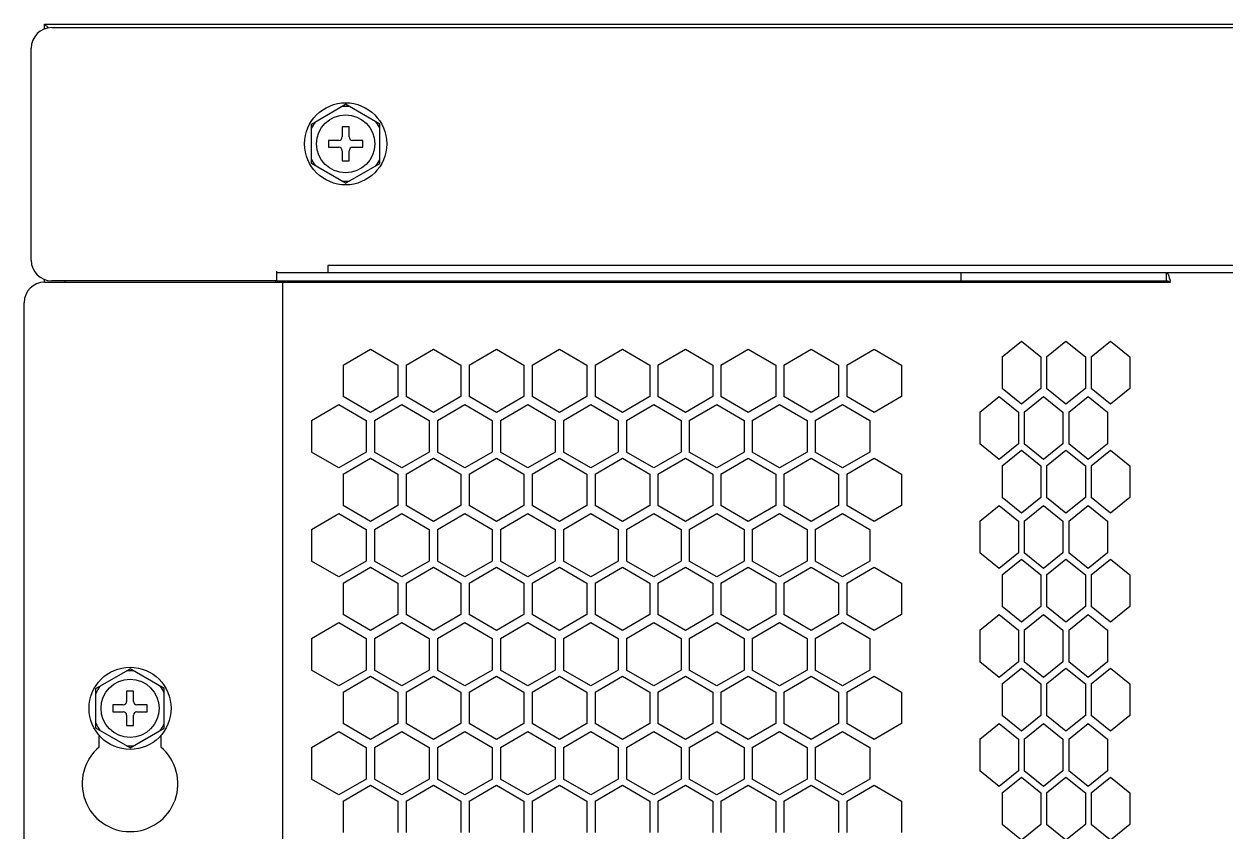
# Model space of a CAD drawing. Header units: millimetres. Extents: x 55614 to 110757, y -66981 to -47484.
# Drawn here: x 88892.4 to 89068, y -55844.3 to -55726.2 of the extents above; entities that cross this region are included whole.
import ezdxf

# ---------------------------------------------------------------- set-up
doc = ezdxf.new("R2010")
doc.units = ezdxf.units.MM
for name, color, linetype in [('2401-00336-S-M6-12HWM_0', 7, 'Continuous'), ('4209-0510_0', 7, 'Continuous'), ('4215-0412-2_0', 7, 'Continuous'), ('YT-50-01_AF0_1_0', 7, 'Continuous'), ('YT-50-01_AF0_2_0', 7, 'Continuous')]:
    doc.layers.add(name, color=color, linetype=linetype)
doc.layers.add('THICK', color=7, linetype='Continuous', lineweight=0)

# ---------------------------------------------------------------- blocks, each defined once
blk = doc.blocks.new('2-1725')
at = {"layer": '2401-00336-S-M6-12HWM_0', "color": 7, "linetype": 'Continuous'}
for p, q in [((-17922.13, -71605.56), (-17917.13, -71602.67)), ((-17912.13, -71605.56), (-17917.13, -71602.67)), ((-17922.13, -71611.33), (-17922.13, -71605.56)), ((-17917.63, -71605.95), (-17917.63, -71607.45)), ((-17916.63, -71605.95), (-17917.63, -71605.95)), ((-17916.63, -71607.45), (-17916.63, -71605.95)), ((-17912.13, -71611.33), (-17912.13, -71605.56)), ((-17919.63, -71607.95), (-17919.63, -71608.95)), ((-17918.13, -71607.95), (-17919.63, -71607.95)), ((-17914.63, -71607.95), (-17916.13, -71607.95)), ((-17914.63, -71608.95), (-17914.63, -71607.95)), ((-17919.63, -71608.95), (-17918.13, -71608.95)), ((-17917.63, -71609.45), (-17917.63, -71610.95)), ((-17916.63, -71610.95), (-17916.63, -71609.45)), ((-17916.13, -71608.95), (-17914.63, -71608.95)), ((-17917.13, -71614.22), (-17922.13, -71611.33)), ((-17917.63, -71610.95), (-17916.63, -71610.95)), ((-17917.13, -71614.22), (-17912.13, -71611.33)), ((-17953.63, -71688.06), (-17948.63, -71685.17)), ((-17943.63, -71688.06), (-17948.63, -71685.17)), ((-17953.63, -71693.83), (-17953.63, -71688.06)), ((-17949.13, -71688.45), (-17949.13, -71689.95)), ((-17948.13, -71688.45), (-17949.13, -71688.45)), ((-17948.13, -71689.95), (-17948.13, -71688.45)), ((-17943.63, -71693.83), (-17943.63, -71688.06)), ((-17951.13, -71690.45), (-17951.13, -71691.45)), ((-17949.63, -71690.45), (-17951.13, -71690.45)), ((-17946.13, -71690.45), (-17947.63, -71690.45)), ((-17946.13, -71691.45), (-17946.13, -71690.45)), ((-17951.13, -71691.45), (-17949.63, -71691.45)), ((-17949.13, -71691.95), (-17949.13, -71693.45)), ((-17948.13, -71693.45), (-17948.13, -71691.95)), ((-17947.63, -71691.45), (-17946.13, -71691.45)), ((-17948.63, -71696.72), (-17953.63, -71693.83)), ((-17949.13, -71693.45), (-17948.13, -71693.45)), ((-17948.63, -71696.72), (-17943.63, -71693.83))]:
    blk.add_line(p, q, dxfattribs=at)
for centre, radius in [((-17917.13, -71608.45), 6), ((-17917.13, -71608.45), 4.25), ((-17948.63, -71690.95), 6), ((-17948.63, -71690.95), 4.25)]:
    blk.add_circle(centre, radius, dxfattribs=at)
for centre, radius, start, end in [((-17917.13, -71608.45), 5.47, 84.0076, 95.9924), ((-17917.13, -71608.45), 5.47, 144.0076, 155.9924), ((-17917.13, -71608.45), 5.47, 24.0076, 35.9924), ((-17918.13, -71607.45), 0.5, 270, 0), ((-17916.13, -71607.45), 0.5, 180, 270), ((-17918.13, -71609.45), 0.5, 0, 90), ((-17916.13, -71609.45), 0.5, 90, 180), ((-17917.13, -71608.45), 5.47, 204.0076, 215.9924), ((-17917.13, -71608.45), 5.47, 324.0076, 335.9924), ((-17917.13, -71608.45), 5.47, 264.0076, 275.9924), ((-17948.63, -71690.95), 5.47, 84.0076, 95.9924), ((-17948.63, -71690.95), 5.47, 144.0076, 155.9924), ((-17948.63, -71690.95), 5.47, 24.0076, 35.9924), ((-17949.63, -71689.95), 0.5, 270, 0), ((-17947.63, -71689.95), 0.5, 180, 270), ((-17949.63, -71691.95), 0.5, 0, 90), ((-17947.63, -71691.95), 0.5, 90, 180), ((-17948.63, -71690.95), 5.47, 204.0076, 215.9924), ((-17948.63, -71690.95), 5.47, 324.0076, 335.9924), ((-17948.63, -71690.95), 5.47, 264.0076, 275.9924)]:
    blk.add_arc(centre, radius, start, end, dxfattribs=at)
at = {"layer": '4209-0510_0', "color": 7, "linetype": 'Continuous'}
for p, q in [((-17919.73, -71626.23), (-17919.73, -71627.27)), ((-17313.73, -71626.23), (-17919.73, -71626.23)), ((-17919.73, -71628.47), (-17919.73, -71628.67))]:
    blk.add_line(p, q, dxfattribs=at)
at = {"layer": '4215-0412-2_0', "color": 7, "linetype": 'Continuous'}
for p, q in [((-17960.08, -71591.47), (-17272.28, -71591.47)), ((-17963.08, -71625.47), (-17963.08, -71594.47)), ((-17927.18, -71628.47), (-17927.18, -71627.07)), ((-17927.18, -71627.27), (-17305.18, -71627.27)), ((-17827.18, -71628.47), (-17827.18, -71627.27)), ((-17797.18, -71628.47), (-17797.18, -71627.27)), ((-17961.12, -71628.67), (-17796.6, -71628.67)), ((-17927.18, -71628.47), (-17960.08, -71628.47)), ((-17927.18, -71628.47), (-17797.18, -71628.47)), ((-17926.32, -72057.27), (-17926.32, -71628.67)), ((-17964.12, -72054.27), (-17964.12, -71631.67)), ((-17821.21, -71639.58), (-17818.38, -71637.27)), ((-17818.38, -71637.27), (-17815.55, -71639.58)), ((-17814.7, -71639.58), (-17811.87, -71637.27)), ((-17811.87, -71637.27), (-17809.04, -71639.58)), ((-17808.19, -71639.58), (-17805.37, -71637.27)), ((-17805.37, -71637.27), (-17802.54, -71639.58)), ((-17917.49, -71640.78), (-17913.49, -71638.47)), ((-17913.49, -71638.47), (-17909.49, -71640.78)), ((-17908.29, -71640.78), (-17904.29, -71638.47)), ((-17904.29, -71638.47), (-17900.29, -71640.78)), ((-17899.09, -71640.78), (-17895.09, -71638.47)), ((-17895.09, -71638.47), (-17891.09, -71640.78)), ((-17889.89, -71640.78), (-17885.89, -71638.47)), ((-17885.89, -71638.47), (-17881.89, -71640.78)), ((-17880.69, -71640.78), (-17876.69, -71638.47)), ((-17876.69, -71638.47), (-17872.69, -71640.78)), ((-17871.49, -71640.78), (-17867.49, -71638.47)), ((-17867.49, -71638.47), (-17863.49, -71640.78)), ((-17862.29, -71640.78), (-17858.29, -71638.47)), ((-17858.29, -71638.47), (-17854.29, -71640.78)), ((-17853.09, -71640.78), (-17849.09, -71638.47)), ((-17849.09, -71638.47), (-17845.09, -71640.78)), ((-17843.89, -71640.78), (-17839.89, -71638.47)), ((-17839.89, -71638.47), (-17835.89, -71640.78)), ((-17821.21, -71639.58), (-17821.21, -71644.2)), ((-17815.55, -71639.58), (-17815.55, -71644.2)), ((-17814.7, -71639.58), (-17814.7, -71644.2)), ((-17809.04, -71639.58), (-17809.04, -71644.2)), ((-17808.19, -71639.58), (-17808.19, -71644.2)), ((-17802.54, -71639.58), (-17802.54, -71644.2)), ((-17917.49, -71640.78), (-17917.49, -71645.4)), ((-17909.49, -71640.78), (-17909.49, -71645.4)), ((-17908.29, -71640.78), (-17908.29, -71645.4)), ((-17900.29, -71640.78), (-17900.29, -71645.4)), ((-17899.09, -71640.78), (-17899.09, -71645.4)), ((-17891.09, -71640.78), (-17891.09, -71645.4)), ((-17889.89, -71640.78), (-17889.89, -71645.4)), ((-17881.89, -71640.78), (-17881.89, -71645.4)), ((-17880.69, -71640.78), (-17880.69, -71645.4)), ((-17872.69, -71640.78), (-17872.69, -71645.4)), ((-17871.49, -71640.78), (-17871.49, -71645.4)), ((-17863.49, -71640.78), (-17863.49, -71645.4)), ((-17862.29, -71640.78), (-17862.29, -71645.4)), ((-17854.29, -71640.78), (-17854.29, -71645.4)), ((-17853.09, -71640.78), (-17853.09, -71645.4)), ((-17845.09, -71640.78), (-17845.09, -71645.4)), ((-17843.89, -71640.78), (-17843.89, -71645.4)), ((-17835.89, -71640.78), (-17835.89, -71645.4)), ((-17824.47, -71647.67), (-17821.64, -71645.36)), ((-17821.64, -71645.36), (-17818.81, -71647.67)), ((-17818.38, -71646.51), (-17821.21, -71644.2)), ((-17815.55, -71644.2), (-17818.38, -71646.51)), ((-17817.97, -71647.67), (-17815.14, -71645.36)), ((-17815.14, -71645.36), (-17812.31, -71647.67)), ((-17811.87, -71646.51), (-17814.7, -71644.2)), ((-17809.04, -71644.2), (-17811.87, -71646.51)), ((-17811.46, -71647.67), (-17808.63, -71645.36)), ((-17808.63, -71645.36), (-17805.8, -71647.67)), ((-17805.37, -71646.51), (-17808.19, -71644.2)), ((-17802.54, -71644.2), (-17805.37, -71646.51)), ((-17922.11, -71648.87), (-17918.11, -71646.56)), ((-17918.11, -71646.56), (-17914.11, -71648.87)), ((-17913.49, -71647.71), (-17917.49, -71645.4)), ((-17909.49, -71645.4), (-17913.49, -71647.71)), ((-17912.91, -71648.87), (-17908.91, -71646.56)), ((-17908.91, -71646.56), (-17904.91, -71648.87)), ((-17904.29, -71647.71), (-17908.29, -71645.4)), ((-17900.29, -71645.4), (-17904.29, -71647.71)), ((-17903.71, -71648.87), (-17899.71, -71646.56)), ((-17899.71, -71646.56), (-17895.71, -71648.87)), ((-17895.09, -71647.71), (-17899.09, -71645.4)), ((-17891.09, -71645.4), (-17895.09, -71647.71)), ((-17894.51, -71648.87), (-17890.51, -71646.56)), ((-17890.51, -71646.56), (-17886.51, -71648.87)), ((-17885.89, -71647.71), (-17889.89, -71645.4)), ((-17881.89, -71645.4), (-17885.89, -71647.71)), ((-17885.31, -71648.87), (-17881.31, -71646.56)), ((-17881.31, -71646.56), (-17877.31, -71648.87)), ((-17876.69, -71647.71), (-17880.69, -71645.4)), ((-17872.69, -71645.4), (-17876.69, -71647.71)), ((-17876.11, -71648.87), (-17872.11, -71646.56)), ((-17872.11, -71646.56), (-17868.11, -71648.87)), ((-17867.49, -71647.71), (-17871.49, -71645.4)), ((-17863.49, -71645.4), (-17867.49, -71647.71)), ((-17866.91, -71648.87), (-17862.91, -71646.56)), ((-17862.91, -71646.56), (-17858.91, -71648.87)), ((-17858.29, -71647.71), (-17862.29, -71645.4)), ((-17854.29, -71645.4), (-17858.29, -71647.71)), ((-17857.71, -71648.87), (-17853.71, -71646.56)), ((-17853.71, -71646.56), (-17849.71, -71648.87)), ((-17849.09, -71647.71), (-17853.09, -71645.4)), ((-17845.09, -71645.4), (-17849.09, -71647.71)), ((-17848.51, -71648.87), (-17844.51, -71646.56)), ((-17844.51, -71646.56), (-17840.51, -71648.87)), ((-17839.89, -71647.71), (-17843.89, -71645.4)), ((-17835.89, -71645.4), (-17839.89, -71647.71)), ((-17922.11, -71648.87), (-17922.11, -71653.49)), ((-17914.11, -71648.87), (-17914.11, -71653.49)), ((-17912.91, -71648.87), (-17912.91, -71653.49)), ((-17904.91, -71648.87), (-17904.91, -71653.49)), ((-17903.71, -71648.87), (-17903.71, -71653.49)), ((-17895.71, -71648.87), (-17895.71, -71653.49)), ((-17894.51, -71648.87), (-17894.51, -71653.49)), ((-17886.51, -71648.87), (-17886.51, -71653.49)), ((-17885.31, -71648.87), (-17885.31, -71653.49)), ((-17877.31, -71648.87), (-17877.31, -71653.49)), ((-17876.11, -71648.87), (-17876.11, -71653.49)), ((-17868.11, -71648.87), (-17868.11, -71653.49)), ((-17866.91, -71648.87), (-17866.91, -71653.49)), ((-17858.91, -71648.87), (-17858.91, -71653.49)), ((-17857.71, -71648.87), (-17857.71, -71653.49)), ((-17849.71, -71648.87), (-17849.71, -71653.49)), ((-17848.51, -71648.87), (-17848.51, -71653.49)), ((-17840.51, -71648.87), (-17840.51, -71653.49)), ((-17824.47, -71647.67), (-17824.47, -71652.29)), ((-17818.81, -71647.67), (-17818.81, -71652.29)), ((-17817.97, -71647.67), (-17817.97, -71652.29)), ((-17812.31, -71647.67), (-17812.31, -71652.29)), ((-17811.46, -71647.67), (-17811.46, -71652.29)), ((-17805.8, -71647.67), (-17805.8, -71652.29)), ((-17821.64, -71654.6), (-17824.47, -71652.29)), ((-17818.81, -71652.29), (-17821.64, -71654.6)), ((-17815.14, -71654.6), (-17817.97, -71652.29)), ((-17812.31, -71652.29), (-17815.14, -71654.6)), ((-17808.63, -71654.6), (-17811.46, -71652.29)), ((-17805.8, -71652.29), (-17808.63, -71654.6)), ((-17918.11, -71655.8), (-17922.11, -71653.49)), ((-17914.11, -71653.49), (-17918.11, -71655.8)), ((-17908.91, -71655.8), (-17912.91, -71653.49)), ((-17904.91, -71653.49), (-17908.91, -71655.8)), ((-17899.71, -71655.8), (-17903.71, -71653.49)), ((-17895.71, -71653.49), (-17899.71, -71655.8)), ((-17890.51, -71655.8), (-17894.51, -71653.49)), ((-17886.51, -71653.49), (-17890.51, -71655.8)), ((-17881.31, -71655.8), (-17885.31, -71653.49)), ((-17877.31, -71653.49), (-17881.31, -71655.8)), ((-17872.11, -71655.8), (-17876.11, -71653.49)), ((-17868.11, -71653.49), (-17872.11, -71655.8)), ((-17862.91, -71655.8), (-17866.91, -71653.49)), ((-17858.91, -71653.49), (-17862.91, -71655.8)), ((-17853.71, -71655.8), (-17857.71, -71653.49)), ((-17849.71, -71653.49), (-17853.71, -71655.8)), ((-17844.51, -71655.8), (-17848.51, -71653.49)), ((-17840.51, -71653.49), (-17844.51, -71655.8)), ((-17821.21, -71655.51), (-17818.38, -71653.2)), ((-17818.38, -71653.2), (-17815.55, -71655.51)), ((-17814.7, -71655.51), (-17811.87, -71653.2)), ((-17811.87, -71653.2), (-17809.04, -71655.51)), ((-17808.19, -71655.51), (-17805.37, -71653.2)), ((-17805.37, -71653.2), (-17802.54, -71655.51)), ((-17917.49, -71656.71), (-17913.49, -71654.4)), ((-17913.49, -71654.4), (-17909.49, -71656.71)), ((-17908.29, -71656.71), (-17904.29, -71654.4)), ((-17904.29, -71654.4), (-17900.29, -71656.71)), ((-17899.09, -71656.71), (-17895.09, -71654.4)), ((-17895.09, -71654.4), (-17891.09, -71656.71)), ((-17889.89, -71656.71), (-17885.89, -71654.4)), ((-17885.89, -71654.4), (-17881.89, -71656.71)), ((-17880.69, -71656.71), (-17876.69, -71654.4)), ((-17876.69, -71654.4), (-17872.69, -71656.71)), ((-17871.49, -71656.71), (-17867.49, -71654.4)), ((-17867.49, -71654.4), (-17863.49, -71656.71)), ((-17862.29, -71656.71), (-17858.29, -71654.4)), ((-17858.29, -71654.4), (-17854.29, -71656.71)), ((-17853.09, -71656.71), (-17849.09, -71654.4)), ((-17849.09, -71654.4), (-17845.09, -71656.71)), ((-17843.89, -71656.71), (-17839.89, -71654.4)), ((-17839.89, -71654.4), (-17835.89, -71656.71)), ((-17821.21, -71655.51), (-17821.21, -71660.13)), ((-17815.55, -71655.51), (-17815.55, -71660.13)), ((-17814.7, -71655.51), (-17814.7, -71660.13)), ((-17809.04, -71655.51), (-17809.04, -71660.13)), ((-17808.19, -71655.51), (-17808.19, -71660.13)), ((-17802.54, -71655.51), (-17802.54, -71660.13)), ((-17917.49, -71656.71), (-17917.49, -71661.33)), ((-17909.49, -71656.71), (-17909.49, -71661.33)), ((-17908.29, -71656.71), (-17908.29, -71661.33)), ((-17900.29, -71656.71), (-17900.29, -71661.33)), ((-17899.09, -71656.71), (-17899.09, -71661.33)), ((-17891.09, -71656.71), (-17891.09, -71661.33)), ((-17889.89, -71656.71), (-17889.89, -71661.33)), ((-17881.89, -71656.71), (-17881.89, -71661.33)), ((-17880.69, -71656.71), (-17880.69, -71661.33)), ((-17872.69, -71656.71), (-17872.69, -71661.33)), ((-17871.49, -71656.71), (-17871.49, -71661.33)), ((-17863.49, -71656.71), (-17863.49, -71661.33)), ((-17862.29, -71656.71), (-17862.29, -71661.33)), ((-17854.29, -71656.71), (-17854.29, -71661.33)), ((-17853.09, -71656.71), (-17853.09, -71661.33)), ((-17845.09, -71656.71), (-17845.09, -71661.33)), ((-17843.89, -71656.71), (-17843.89, -71661.33)), ((-17835.89, -71656.71), (-17835.89, -71661.33)), ((-17818.38, -71662.44), (-17821.21, -71660.13)), ((-17815.55, -71660.13), (-17818.38, -71662.44)), ((-17811.87, -71662.44), (-17814.7, -71660.13)), ((-17809.04, -71660.13), (-17811.87, -71662.44)), ((-17805.37, -71662.44), (-17808.19, -71660.13)), ((-17802.54, -71660.13), (-17805.37, -71662.44)), ((-17922.11, -71664.8), (-17918.11, -71662.49)), ((-17918.11, -71662.49), (-17914.11, -71664.8)), ((-17913.49, -71663.64), (-17917.49, -71661.33)), ((-17909.49, -71661.33), (-17913.49, -71663.64)), ((-17912.91, -71664.8), (-17908.91, -71662.49)), ((-17908.91, -71662.49), (-17904.91, -71664.8)), ((-17904.29, -71663.64), (-17908.29, -71661.33)), ((-17900.29, -71661.33), (-17904.29, -71663.64)), ((-17903.71, -71664.8), (-17899.71, -71662.49)), ((-17899.71, -71662.49), (-17895.71, -71664.8)), ((-17895.09, -71663.64), (-17899.09, -71661.33)), ((-17891.09, -71661.33), (-17895.09, -71663.64)), ((-17894.51, -71664.8), (-17890.51, -71662.49)), ((-17890.51, -71662.49), (-17886.51, -71664.8)), ((-17885.89, -71663.64), (-17889.89, -71661.33)), ((-17881.89, -71661.33), (-17885.89, -71663.64)), ((-17885.31, -71664.8), (-17881.31, -71662.49)), ((-17881.31, -71662.49), (-17877.31, -71664.8)), ((-17876.69, -71663.64), (-17880.69, -71661.33)), ((-17872.69, -71661.33), (-17876.69, -71663.64)), ((-17876.11, -71664.8), (-17872.11, -71662.49)), ((-17872.11, -71662.49), (-17868.11, -71664.8)), ((-17867.49, -71663.64), (-17871.49, -71661.33)), ((-17863.49, -71661.33), (-17867.49, -71663.64)), ((-17866.91, -71664.8), (-17862.91, -71662.49)), ((-17862.91, -71662.49), (-17858.91, -71664.8)), ((-17858.29, -71663.64), (-17862.29, -71661.33)), ((-17854.29, -71661.33), (-17858.29, -71663.64)), ((-17857.71, -71664.8), (-17853.71, -71662.49)), ((-17853.71, -71662.49), (-17849.71, -71664.8)), ((-17849.09, -71663.64), (-17853.09, -71661.33)), ((-17845.09, -71661.33), (-17849.09, -71663.64)), ((-17848.51, -71664.8), (-17844.51, -71662.49)), ((-17844.51, -71662.49), (-17840.51, -71664.8)), ((-17839.89, -71663.64), (-17843.89, -71661.33)), ((-17835.89, -71661.33), (-17839.89, -71663.64)), ((-17824.47, -71663.6), (-17821.64, -71661.29)), ((-17821.64, -71661.29), (-17818.81, -71663.6)), ((-17817.97, -71663.6), (-17815.14, -71661.29)), ((-17815.14, -71661.29), (-17812.31, -71663.6)), ((-17811.46, -71663.6), (-17808.63, -71661.29)), ((-17808.63, -71661.29), (-17805.8, -71663.6)), ((-17824.47, -71663.6), (-17824.47, -71668.22)), ((-17818.81, -71663.6), (-17818.81, -71668.22)), ((-17817.97, -71663.6), (-17817.97, -71668.22)), ((-17812.31, -71663.6), (-17812.31, -71668.22)), ((-17811.46, -71663.6), (-17811.46, -71668.22)), ((-17805.8, -71663.6), (-17805.8, -71668.22)), ((-17922.11, -71664.8), (-17922.11, -71669.42)), ((-17914.11, -71664.8), (-17914.11, -71669.42)), ((-17912.91, -71664.8), (-17912.91, -71669.42)), ((-17904.91, -71664.8), (-17904.91, -71669.42)), ((-17903.71, -71664.8), (-17903.71, -71669.42)), ((-17895.71, -71664.8), (-17895.71, -71669.42)), ((-17894.51, -71664.8), (-17894.51, -71669.42)), ((-17886.51, -71664.8), (-17886.51, -71669.42)), ((-17885.31, -71664.8), (-17885.31, -71669.42)), ((-17877.31, -71664.8), (-17877.31, -71669.42)), ((-17876.11, -71664.8), (-17876.11, -71669.42)), ((-17868.11, -71664.8), (-17868.11, -71669.42)), ((-17866.91, -71664.8), (-17866.91, -71669.42)), ((-17858.91, -71664.8), (-17858.91, -71669.42)), ((-17857.71, -71664.8), (-17857.71, -71669.42)), ((-17849.71, -71664.8), (-17849.71, -71669.42)), ((-17848.51, -71664.8), (-17848.51, -71669.42)), ((-17840.51, -71664.8), (-17840.51, -71669.42)), ((-17918.11, -71671.73), (-17922.11, -71669.42)), ((-17914.11, -71669.42), (-17918.11, -71671.73)), ((-17908.91, -71671.73), (-17912.91, -71669.42)), ((-17904.91, -71669.42), (-17908.91, -71671.73)), ((-17899.71, -71671.73), (-17903.71, -71669.42)), ((-17895.71, -71669.42), (-17899.71, -71671.73)), ((-17890.51, -71671.73), (-17894.51, -71669.42)), ((-17886.51, -71669.42), (-17890.51, -71671.73)), ((-17881.31, -71671.73), (-17885.31, -71669.42)), ((-17877.31, -71669.42), (-17881.31, -71671.73)), ((-17872.11, -71671.73), (-17876.11, -71669.42)), ((-17868.11, -71669.42), (-17872.11, -71671.73)), ((-17862.91, -71671.73), (-17866.91, -71669.42)), ((-17858.91, -71669.42), (-17862.91, -71671.73)), ((-17853.71, -71671.73), (-17857.71, -71669.42)), ((-17849.71, -71669.42), (-17853.71, -71671.73)), ((-17844.51, -71671.73), (-17848.51, -71669.42)), ((-17840.51, -71669.42), (-17844.51, -71671.73)), ((-17821.64, -71670.53), (-17824.47, -71668.22)), ((-17818.81, -71668.22), (-17821.64, -71670.53)), ((-17821.21, -71671.44), (-17818.38, -71669.13)), ((-17818.38, -71669.13), (-17815.55, -71671.44)), ((-17815.14, -71670.53), (-17817.97, -71668.22)), ((-17812.31, -71668.22), (-17815.14, -71670.53)), ((-17814.7, -71671.44), (-17811.87, -71669.13)), ((-17811.87, -71669.13), (-17809.04, -71671.44)), ((-17808.63, -71670.53), (-17811.46, -71668.22)), ((-17805.8, -71668.22), (-17808.63, -71670.53)), ((-17808.19, -71671.44), (-17805.37, -71669.13)), ((-17805.37, -71669.13), (-17802.54, -71671.44)), ((-17917.49, -71672.64), (-17913.49, -71670.33)), ((-17913.49, -71670.33), (-17909.49, -71672.64)), ((-17908.29, -71672.64), (-17904.29, -71670.33)), ((-17904.29, -71670.33), (-17900.29, -71672.64)), ((-17899.09, -71672.64), (-17895.09, -71670.33)), ((-17895.09, -71670.33), (-17891.09, -71672.64)), ((-17889.89, -71672.64), (-17885.89, -71670.33)), ((-17885.89, -71670.33), (-17881.89, -71672.64)), ((-17880.69, -71672.64), (-17876.69, -71670.33)), ((-17876.69, -71670.33), (-17872.69, -71672.64)), ((-17871.49, -71672.64), (-17867.49, -71670.33)), ((-17867.49, -71670.33), (-17863.49, -71672.64)), ((-17862.29, -71672.64), (-17858.29, -71670.33)), ((-17858.29, -71670.33), (-17854.29, -71672.64)), ((-17853.09, -71672.64), (-17849.09, -71670.33)), ((-17849.09, -71670.33), (-17845.09, -71672.64)), ((-17843.89, -71672.64), (-17839.89, -71670.33)), ((-17839.89, -71670.33), (-17835.89, -71672.64)), ((-17821.21, -71671.44), (-17821.21, -71676.06)), ((-17815.55, -71671.44), (-17815.55, -71676.06)), ((-17814.7, -71671.44), (-17814.7, -71676.06)), ((-17809.04, -71671.44), (-17809.04, -71676.06)), ((-17808.19, -71671.44), (-17808.19, -71676.06)), ((-17802.54, -71671.44), (-17802.54, -71676.06)), ((-17917.49, -71672.64), (-17917.49, -71677.26)), ((-17909.49, -71672.64), (-17909.49, -71677.26)), ((-17908.29, -71672.64), (-17908.29, -71677.26)), ((-17900.29, -71672.64), (-17900.29, -71677.26)), ((-17899.09, -71672.64), (-17899.09, -71677.26)), ((-17891.09, -71672.64), (-17891.09, -71677.26)), ((-17889.89, -71672.64), (-17889.89, -71677.26)), ((-17881.89, -71672.64), (-17881.89, -71677.26)), ((-17880.69, -71672.64), (-17880.69, -71677.26)), ((-17872.69, -71672.64), (-17872.69, -71677.26)), ((-17871.49, -71672.64), (-17871.49, -71677.26)), ((-17863.49, -71672.64), (-17863.49, -71677.26)), ((-17862.29, -71672.64), (-17862.29, -71677.26)), ((-17854.29, -71672.64), (-17854.29, -71677.26)), ((-17853.09, -71672.64), (-17853.09, -71677.26)), ((-17845.09, -71672.64), (-17845.09, -71677.26)), ((-17843.89, -71672.64), (-17843.89, -71677.26)), ((-17835.89, -71672.64), (-17835.89, -71677.26)), ((-17818.38, -71678.37), (-17821.21, -71676.06)), ((-17815.55, -71676.06), (-17818.38, -71678.37)), ((-17811.87, -71678.37), (-17814.7, -71676.06)), ((-17809.04, -71676.06), (-17811.87, -71678.37)), ((-17805.37, -71678.37), (-17808.19, -71676.06)), ((-17802.54, -71676.06), (-17805.37, -71678.37)), ((-17922.11, -71680.73), (-17918.11, -71678.42)), ((-17918.11, -71678.42), (-17914.11, -71680.73)), ((-17913.49, -71679.57), (-17917.49, -71677.26)), ((-17909.49, -71677.26), (-17913.49, -71679.57)), ((-17912.91, -71680.73), (-17908.91, -71678.42)), ((-17908.91, -71678.42), (-17904.91, -71680.73)), ((-17904.29, -71679.57), (-17908.29, -71677.26)), ((-17900.29, -71677.26), (-17904.29, -71679.57)), ((-17903.71, -71680.73), (-17899.71, -71678.42)), ((-17899.71, -71678.42), (-17895.71, -71680.73)), ((-17895.09, -71679.57), (-17899.09, -71677.26)), ((-17891.09, -71677.26), (-17895.09, -71679.57)), ((-17894.51, -71680.73), (-17890.51, -71678.42)), ((-17890.51, -71678.42), (-17886.51, -71680.73)), ((-17885.89, -71679.57), (-17889.89, -71677.26)), ((-17881.89, -71677.26), (-17885.89, -71679.57)), ((-17885.31, -71680.73), (-17881.31, -71678.42)), ((-17881.31, -71678.42), (-17877.31, -71680.73)), ((-17876.69, -71679.57), (-17880.69, -71677.26)), ((-17872.69, -71677.26), (-17876.69, -71679.57)), ((-17876.11, -71680.73), (-17872.11, -71678.42)), ((-17872.11, -71678.42), (-17868.11, -71680.73)), ((-17867.49, -71679.57), (-17871.49, -71677.26)), ((-17863.49, -71677.26), (-17867.49, -71679.57)), ((-17866.91, -71680.73), (-17862.91, -71678.42)), ((-17862.91, -71678.42), (-17858.91, -71680.73)), ((-17858.29, -71679.57), (-17862.29, -71677.26)), ((-17854.29, -71677.26), (-17858.29, -71679.57)), ((-17857.71, -71680.73), (-17853.71, -71678.42)), ((-17853.71, -71678.42), (-17849.71, -71680.73)), ((-17849.09, -71679.57), (-17853.09, -71677.26)), ((-17845.09, -71677.26), (-17849.09, -71679.57)), ((-17848.51, -71680.73), (-17844.51, -71678.42)), ((-17844.51, -71678.42), (-17840.51, -71680.73)), ((-17839.89, -71679.57), (-17843.89, -71677.26)), ((-17835.89, -71677.26), (-17839.89, -71679.57)), ((-17824.47, -71679.53), (-17821.64, -71677.22)), ((-17821.64, -71677.22), (-17818.81, -71679.53)), ((-17817.97, -71679.53), (-17815.14, -71677.22)), ((-17815.14, -71677.22), (-17812.31, -71679.53)), ((-17811.46, -71679.53), (-17808.63, -71677.22)), ((-17808.63, -71677.22), (-17805.8, -71679.53)), ((-17824.47, -71679.53), (-17824.47, -71684.15)), ((-17818.81, -71679.53), (-17818.81, -71684.15)), ((-17817.97, -71679.53), (-17817.97, -71684.15)), ((-17812.31, -71679.53), (-17812.31, -71684.15)), ((-17811.46, -71679.53), (-17811.46, -71684.15)), ((-17805.8, -71679.53), (-17805.8, -71684.15)), ((-17922.11, -71680.73), (-17922.11, -71685.35)), ((-17914.11, -71680.73), (-17914.11, -71685.35)), ((-17912.91, -71680.73), (-17912.91, -71685.35)), ((-17904.91, -71680.73), (-17904.91, -71685.35)), ((-17903.71, -71680.73), (-17903.71, -71685.35)), ((-17895.71, -71680.73), (-17895.71, -71685.35)), ((-17894.51, -71680.73), (-17894.51, -71685.35)), ((-17886.51, -71680.73), (-17886.51, -71685.35)), ((-17885.31, -71680.73), (-17885.31, -71685.35)), ((-17877.31, -71680.73), (-17877.31, -71685.35)), ((-17876.11, -71680.73), (-17876.11, -71685.35)), ((-17868.11, -71680.73), (-17868.11, -71685.35)), ((-17866.91, -71680.73), (-17866.91, -71685.35)), ((-17858.91, -71680.73), (-17858.91, -71685.35)), ((-17857.71, -71680.73), (-17857.71, -71685.35)), ((-17849.71, -71680.73), (-17849.71, -71685.35)), ((-17848.51, -71680.73), (-17848.51, -71685.35)), ((-17840.51, -71680.73), (-17840.51, -71685.35)), ((-17918.11, -71687.66), (-17922.11, -71685.35)), ((-17914.11, -71685.35), (-17918.11, -71687.66)), ((-17908.91, -71687.66), (-17912.91, -71685.35)), ((-17904.91, -71685.35), (-17908.91, -71687.66)), ((-17899.71, -71687.66), (-17903.71, -71685.35)), ((-17895.71, -71685.35), (-17899.71, -71687.66)), ((-17890.51, -71687.66), (-17894.51, -71685.35)), ((-17886.51, -71685.35), (-17890.51, -71687.66)), ((-17881.31, -71687.66), (-17885.31, -71685.35)), ((-17877.31, -71685.35), (-17881.31, -71687.66)), ((-17872.11, -71687.66), (-17876.11, -71685.35)), ((-17868.11, -71685.35), (-17872.11, -71687.66)), ((-17862.91, -71687.66), (-17866.91, -71685.35)), ((-17858.91, -71685.35), (-17862.91, -71687.66)), ((-17853.71, -71687.66), (-17857.71, -71685.35)), ((-17849.71, -71685.35), (-17853.71, -71687.66)), ((-17844.51, -71687.66), (-17848.51, -71685.35)), ((-17840.51, -71685.35), (-17844.51, -71687.66)), ((-17821.64, -71686.46), (-17824.47, -71684.15)), ((-17818.81, -71684.15), (-17821.64, -71686.46)), ((-17821.21, -71687.37), (-17818.38, -71685.06)), ((-17818.38, -71685.06), (-17815.55, -71687.37)), ((-17815.14, -71686.46), (-17817.97, -71684.15)), ((-17812.31, -71684.15), (-17815.14, -71686.46)), ((-17814.7, -71687.37), (-17811.87, -71685.06)), ((-17811.87, -71685.06), (-17809.04, -71687.37)), ((-17808.63, -71686.46), (-17811.46, -71684.15)), ((-17805.8, -71684.15), (-17808.63, -71686.46)), ((-17808.19, -71687.37), (-17805.37, -71685.06)), ((-17805.37, -71685.06), (-17802.54, -71687.37)), ((-17917.49, -71688.57), (-17913.49, -71686.26)), ((-17913.49, -71686.26), (-17909.49, -71688.57)), ((-17908.29, -71688.57), (-17904.29, -71686.26)), ((-17904.29, -71686.26), (-17900.29, -71688.57)), ((-17899.09, -71688.57), (-17895.09, -71686.26)), ((-17895.09, -71686.26), (-17891.09, -71688.57)), ((-17889.89, -71688.57), (-17885.89, -71686.26)), ((-17885.89, -71686.26), (-17881.89, -71688.57)), ((-17880.69, -71688.57), (-17876.69, -71686.26)), ((-17876.69, -71686.26), (-17872.69, -71688.57)), ((-17871.49, -71688.57), (-17867.49, -71686.26)), ((-17867.49, -71686.26), (-17863.49, -71688.57)), ((-17862.29, -71688.57), (-17858.29, -71686.26)), ((-17858.29, -71686.26), (-17854.29, -71688.57)), ((-17853.09, -71688.57), (-17849.09, -71686.26)), ((-17849.09, -71686.26), (-17845.09, -71688.57)), ((-17843.89, -71688.57), (-17839.89, -71686.26)), ((-17839.89, -71686.26), (-17835.89, -71688.57)), ((-17821.21, -71687.37), (-17821.21, -71691.99)), ((-17815.55, -71687.37), (-17815.55, -71691.99)), ((-17814.7, -71687.37), (-17814.7, -71691.99)), ((-17809.04, -71687.37), (-17809.04, -71691.99)), ((-17808.19, -71687.37), (-17808.19, -71691.99)), ((-17802.54, -71687.37), (-17802.54, -71691.99)), ((-17917.49, -71688.57), (-17917.49, -71693.19)), ((-17909.49, -71688.57), (-17909.49, -71693.19)), ((-17908.29, -71688.57), (-17908.29, -71693.19)), ((-17900.29, -71688.57), (-17900.29, -71693.19)), ((-17899.09, -71688.57), (-17899.09, -71693.19)), ((-17891.09, -71688.57), (-17891.09, -71693.19)), ((-17889.89, -71688.57), (-17889.89, -71693.19)), ((-17881.89, -71688.57), (-17881.89, -71693.19)), ((-17880.69, -71688.57), (-17880.69, -71693.19)), ((-17872.69, -71688.57), (-17872.69, -71693.19)), ((-17871.49, -71688.57), (-17871.49, -71693.19)), ((-17863.49, -71688.57), (-17863.49, -71693.19)), ((-17862.29, -71688.57), (-17862.29, -71693.19)), ((-17854.29, -71688.57), (-17854.29, -71693.19)), ((-17853.09, -71688.57), (-17853.09, -71693.19)), ((-17845.09, -71688.57), (-17845.09, -71693.19)), ((-17843.89, -71688.57), (-17843.89, -71693.19)), ((-17835.89, -71688.57), (-17835.89, -71693.19)), ((-17818.38, -71694.3), (-17821.21, -71691.99)), ((-17815.55, -71691.99), (-17818.38, -71694.3)), ((-17811.87, -71694.3), (-17814.7, -71691.99)), ((-17809.04, -71691.99), (-17811.87, -71694.3)), ((-17805.37, -71694.3), (-17808.19, -71691.99)), ((-17802.54, -71691.99), (-17805.37, -71694.3)), ((-17922.11, -71696.66), (-17918.11, -71694.35)), ((-17918.11, -71694.35), (-17914.11, -71696.66)), ((-17913.49, -71695.5), (-17917.49, -71693.19)), ((-17909.49, -71693.19), (-17913.49, -71695.5)), ((-17912.91, -71696.66), (-17908.91, -71694.35)), ((-17908.91, -71694.35), (-17904.91, -71696.66)), ((-17904.29, -71695.5), (-17908.29, -71693.19)), ((-17900.29, -71693.19), (-17904.29, -71695.5)), ((-17903.71, -71696.66), (-17899.71, -71694.35)), ((-17899.71, -71694.35), (-17895.71, -71696.66)), ((-17895.09, -71695.5), (-17899.09, -71693.19)), ((-17891.09, -71693.19), (-17895.09, -71695.5)), ((-17894.51, -71696.66), (-17890.51, -71694.35)), ((-17890.51, -71694.35), (-17886.51, -71696.66)), ((-17885.89, -71695.5), (-17889.89, -71693.19)), ((-17881.89, -71693.19), (-17885.89, -71695.5)), ((-17885.31, -71696.66), (-17881.31, -71694.35)), ((-17881.31, -71694.35), (-17877.31, -71696.66)), ((-17876.69, -71695.5), (-17880.69, -71693.19)), ((-17872.69, -71693.19), (-17876.69, -71695.5)), ((-17876.11, -71696.66), (-17872.11, -71694.35)), ((-17872.11, -71694.35), (-17868.11, -71696.66)), ((-17867.49, -71695.5), (-17871.49, -71693.19)), ((-17863.49, -71693.19), (-17867.49, -71695.5)), ((-17866.91, -71696.66), (-17862.91, -71694.35)), ((-17862.91, -71694.35), (-17858.91, -71696.66)), ((-17858.29, -71695.5), (-17862.29, -71693.19)), ((-17854.29, -71693.19), (-17858.29, -71695.5)), ((-17857.71, -71696.66), (-17853.71, -71694.35)), ((-17853.71, -71694.35), (-17849.71, -71696.66)), ((-17849.09, -71695.5), (-17853.09, -71693.19)), ((-17845.09, -71693.19), (-17849.09, -71695.5)), ((-17848.51, -71696.66), (-17844.51, -71694.35)), ((-17844.51, -71694.35), (-17840.51, -71696.66)), ((-17839.89, -71695.5), (-17843.89, -71693.19)), ((-17835.89, -71693.19), (-17839.89, -71695.5)), ((-17824.47, -71695.46), (-17821.64, -71693.15)), ((-17821.64, -71693.15), (-17818.81, -71695.46)), ((-17817.97, -71695.46), (-17815.14, -71693.15)), ((-17815.14, -71693.15), (-17812.31, -71695.46)), ((-17811.46, -71695.46), (-17808.63, -71693.15)), ((-17808.63, -71693.15), (-17805.8, -71695.46)), ((-17953.14, -71696.6), (-17953.14, -71694.91)), ((-17944.14, -71694.91), (-17944.14, -71696.6)), ((-17824.47, -71695.46), (-17824.47, -71700.08)), ((-17818.81, -71695.46), (-17818.81, -71700.08)), ((-17817.97, -71695.46), (-17817.97, -71700.08)), ((-17812.31, -71695.46), (-17812.31, -71700.08)), ((-17811.46, -71695.46), (-17811.46, -71700.08)), ((-17805.8, -71695.46), (-17805.8, -71700.08)), ((-17922.11, -71696.66), (-17922.11, -71701.28)), ((-17914.11, -71696.66), (-17914.11, -71701.28)), ((-17912.91, -71696.66), (-17912.91, -71701.28)), ((-17904.91, -71696.66), (-17904.91, -71701.28)), ((-17903.71, -71696.66), (-17903.71, -71701.28)), ((-17895.71, -71696.66), (-17895.71, -71701.28)), ((-17894.51, -71696.66), (-17894.51, -71701.28)), ((-17886.51, -71696.66), (-17886.51, -71701.28)), ((-17885.31, -71696.66), (-17885.31, -71701.28)), ((-17877.31, -71696.66), (-17877.31, -71701.28)), ((-17876.11, -71696.66), (-17876.11, -71701.28)), ((-17868.11, -71696.66), (-17868.11, -71701.28)), ((-17866.91, -71696.66), (-17866.91, -71701.28)), ((-17858.91, -71696.66), (-17858.91, -71701.28)), ((-17857.71, -71696.66), (-17857.71, -71701.28)), ((-17849.71, -71696.66), (-17849.71, -71701.28)), ((-17848.51, -71696.66), (-17848.51, -71701.28)), ((-17840.51, -71696.66), (-17840.51, -71701.28)), ((-17918.11, -71703.59), (-17922.11, -71701.28)), ((-17914.11, -71701.28), (-17918.11, -71703.59)), ((-17908.91, -71703.59), (-17912.91, -71701.28)), ((-17904.91, -71701.28), (-17908.91, -71703.59)), ((-17899.71, -71703.59), (-17903.71, -71701.28)), ((-17895.71, -71701.28), (-17899.71, -71703.59)), ((-17890.51, -71703.59), (-17894.51, -71701.28)), ((-17886.51, -71701.28), (-17890.51, -71703.59)), ((-17881.31, -71703.59), (-17885.31, -71701.28)), ((-17877.31, -71701.28), (-17881.31, -71703.59)), ((-17872.11, -71703.59), (-17876.11, -71701.28)), ((-17868.11, -71701.28), (-17872.11, -71703.59)), ((-17862.91, -71703.59), (-17866.91, -71701.28)), ((-17858.91, -71701.28), (-17862.91, -71703.59)), ((-17853.71, -71703.59), (-17857.71, -71701.28)), ((-17849.71, -71701.28), (-17853.71, -71703.59)), ((-17844.51, -71703.59), (-17848.51, -71701.28)), ((-17840.51, -71701.28), (-17844.51, -71703.59)), ((-17821.64, -71702.39), (-17824.47, -71700.08)), ((-17818.81, -71700.08), (-17821.64, -71702.39)), ((-17821.21, -71703.3), (-17818.38, -71700.99)), ((-17818.38, -71700.99), (-17815.55, -71703.3)), ((-17815.14, -71702.39), (-17817.97, -71700.08)), ((-17812.31, -71700.08), (-17815.14, -71702.39)), ((-17814.7, -71703.3), (-17811.87, -71700.99)), ((-17811.87, -71700.99), (-17809.04, -71703.3)), ((-17808.63, -71702.39), (-17811.46, -71700.08)), ((-17805.8, -71700.08), (-17808.63, -71702.39)), ((-17808.19, -71703.3), (-17805.37, -71700.99)), ((-17805.37, -71700.99), (-17802.54, -71703.3)), ((-17917.49, -71704.5), (-17913.49, -71702.19)), ((-17913.49, -71702.19), (-17909.49, -71704.5)), ((-17908.29, -71704.5), (-17904.29, -71702.19)), ((-17904.29, -71702.19), (-17900.29, -71704.5)), ((-17899.09, -71704.5), (-17895.09, -71702.19)), ((-17895.09, -71702.19), (-17891.09, -71704.5)), ((-17889.89, -71704.5), (-17885.89, -71702.19)), ((-17885.89, -71702.19), (-17881.89, -71704.5)), ((-17880.69, -71704.5), (-17876.69, -71702.19)), ((-17876.69, -71702.19), (-17872.69, -71704.5)), ((-17871.49, -71704.5), (-17867.49, -71702.19)), ((-17867.49, -71702.19), (-17863.49, -71704.5)), ((-17862.29, -71704.5), (-17858.29, -71702.19)), ((-17858.29, -71702.19), (-17854.29, -71704.5)), ((-17853.09, -71704.5), (-17849.09, -71702.19)), ((-17849.09, -71702.19), (-17845.09, -71704.5)), ((-17843.89, -71704.5), (-17839.89, -71702.19)), ((-17839.89, -71702.19), (-17835.89, -71704.5)), ((-17821.21, -71703.3), (-17821.21, -71707.92)), ((-17815.55, -71703.3), (-17815.55, -71707.92)), ((-17814.7, -71703.3), (-17814.7, -71707.92)), ((-17809.04, -71703.3), (-17809.04, -71707.92)), ((-17808.19, -71703.3), (-17808.19, -71707.92)), ((-17802.54, -71703.3), (-17802.54, -71707.92)), ((-17917.49, -71704.5), (-17917.49, -71709.12)), ((-17909.49, -71704.5), (-17909.49, -71709.12)), ((-17908.29, -71704.5), (-17908.29, -71709.12)), ((-17900.29, -71704.5), (-17900.29, -71709.12)), ((-17899.09, -71704.5), (-17899.09, -71709.12)), ((-17891.09, -71704.5), (-17891.09, -71709.12)), ((-17889.89, -71704.5), (-17889.89, -71709.12)), ((-17881.89, -71704.5), (-17881.89, -71709.12)), ((-17880.69, -71704.5), (-17880.69, -71709.12)), ((-17872.69, -71704.5), (-17872.69, -71709.12)), ((-17871.49, -71704.5), (-17871.49, -71709.12)), ((-17863.49, -71704.5), (-17863.49, -71709.12)), ((-17862.29, -71704.5), (-17862.29, -71709.12)), ((-17854.29, -71704.5), (-17854.29, -71709.12)), ((-17853.09, -71704.5), (-17853.09, -71709.12)), ((-17845.09, -71704.5), (-17845.09, -71709.12)), ((-17843.89, -71704.5), (-17843.89, -71709.12)), ((-17835.89, -71704.5), (-17835.89, -71709.12)), ((-17818.38, -71710.23), (-17821.21, -71707.92)), ((-17815.55, -71707.92), (-17818.38, -71710.23)), ((-17811.87, -71710.23), (-17814.7, -71707.92)), ((-17809.04, -71707.92), (-17811.87, -71710.23)), ((-17805.37, -71710.23), (-17808.19, -71707.92)), ((-17802.54, -71707.92), (-17805.37, -71710.23))]:
    blk.add_line(p, q, dxfattribs=at)
for centre, radius, start, end in [((-17960.08, -71594.47), 3, 90, 180), ((-17960.08, -71625.47), 3, 180, 270), ((-17961.12, -71631.67), 3, 90, 180), ((-17871.02, -71648.23), 76.95, 14.7276, 14.8829), ((-17948.64, -71701.97), 7, 130.0052, 49.9948)]:
    blk.add_arc(centre, radius, start, end, dxfattribs=at)
blk.add_open_spline([(-17797.18, -71627.27), (-17797.03, -71627.27), (-17796.83, -71627.83), (-17796.73, -71628.18), (-17796.65, -71628.46)], degree=3, knots=[0, 0, 0, 0, 0.324698, 1, 1, 1, 1], dxfattribs=at)
blk.add_open_spline([(-17797.18, -71628.47), (-17796.97, -71628.47), (-17796.78, -71628.57), (-17796.6, -71628.67)], degree=3, dxfattribs=at)
at = {"layer": 'YT-50-01_AF0_1_0', "color": 7, "linetype": 'Continuous'}
for p, q in [((-17960.57, -71591.51), (-17961.13, -71590.95)), ((-17961.13, -71590.95), (-17273.13, -71590.95)), ((-17923.61, -71628.47), (-17923.41, -71628.67))]:
    blk.add_line(p, q, dxfattribs=at)
at = {"layer": 'YT-50-01_AF0_2_0', "color": 7, "linetype": 'Continuous'}
for p, q in [((-17961.13, -71591.67), (-17961.13, -71590.95)), ((-17960.57, -71591.51), (-17961.13, -71590.95)), ((-17961.13, -71628.67), (-17961.13, -71628.27)), ((-17958.13, -71628.67), (-17958.13, -71628.47)), ((-17927.33, -71628.67), (-17927.33, -71628.47)), ((-17923.61, -71628.47), (-17923.41, -71628.67))]:
    blk.add_line(p, q, dxfattribs=at)
blk = doc.blocks.new('RY76UI67U656')
at = {"layer": 'THICK', "lineweight": -3}
blk.add_blockref('2-1725', (50060.59, -17829.34), dxfattribs=at)

msp = doc.modelspace()

# ---------------------------------------------------------------- block references
at = {"layer": 'THICK', "lineweight": -3}
msp.add_blockref('RY76UI67U656', (56795.929, 33694.033), dxfattribs=at)

doc.saveas('drawing.dxf')
